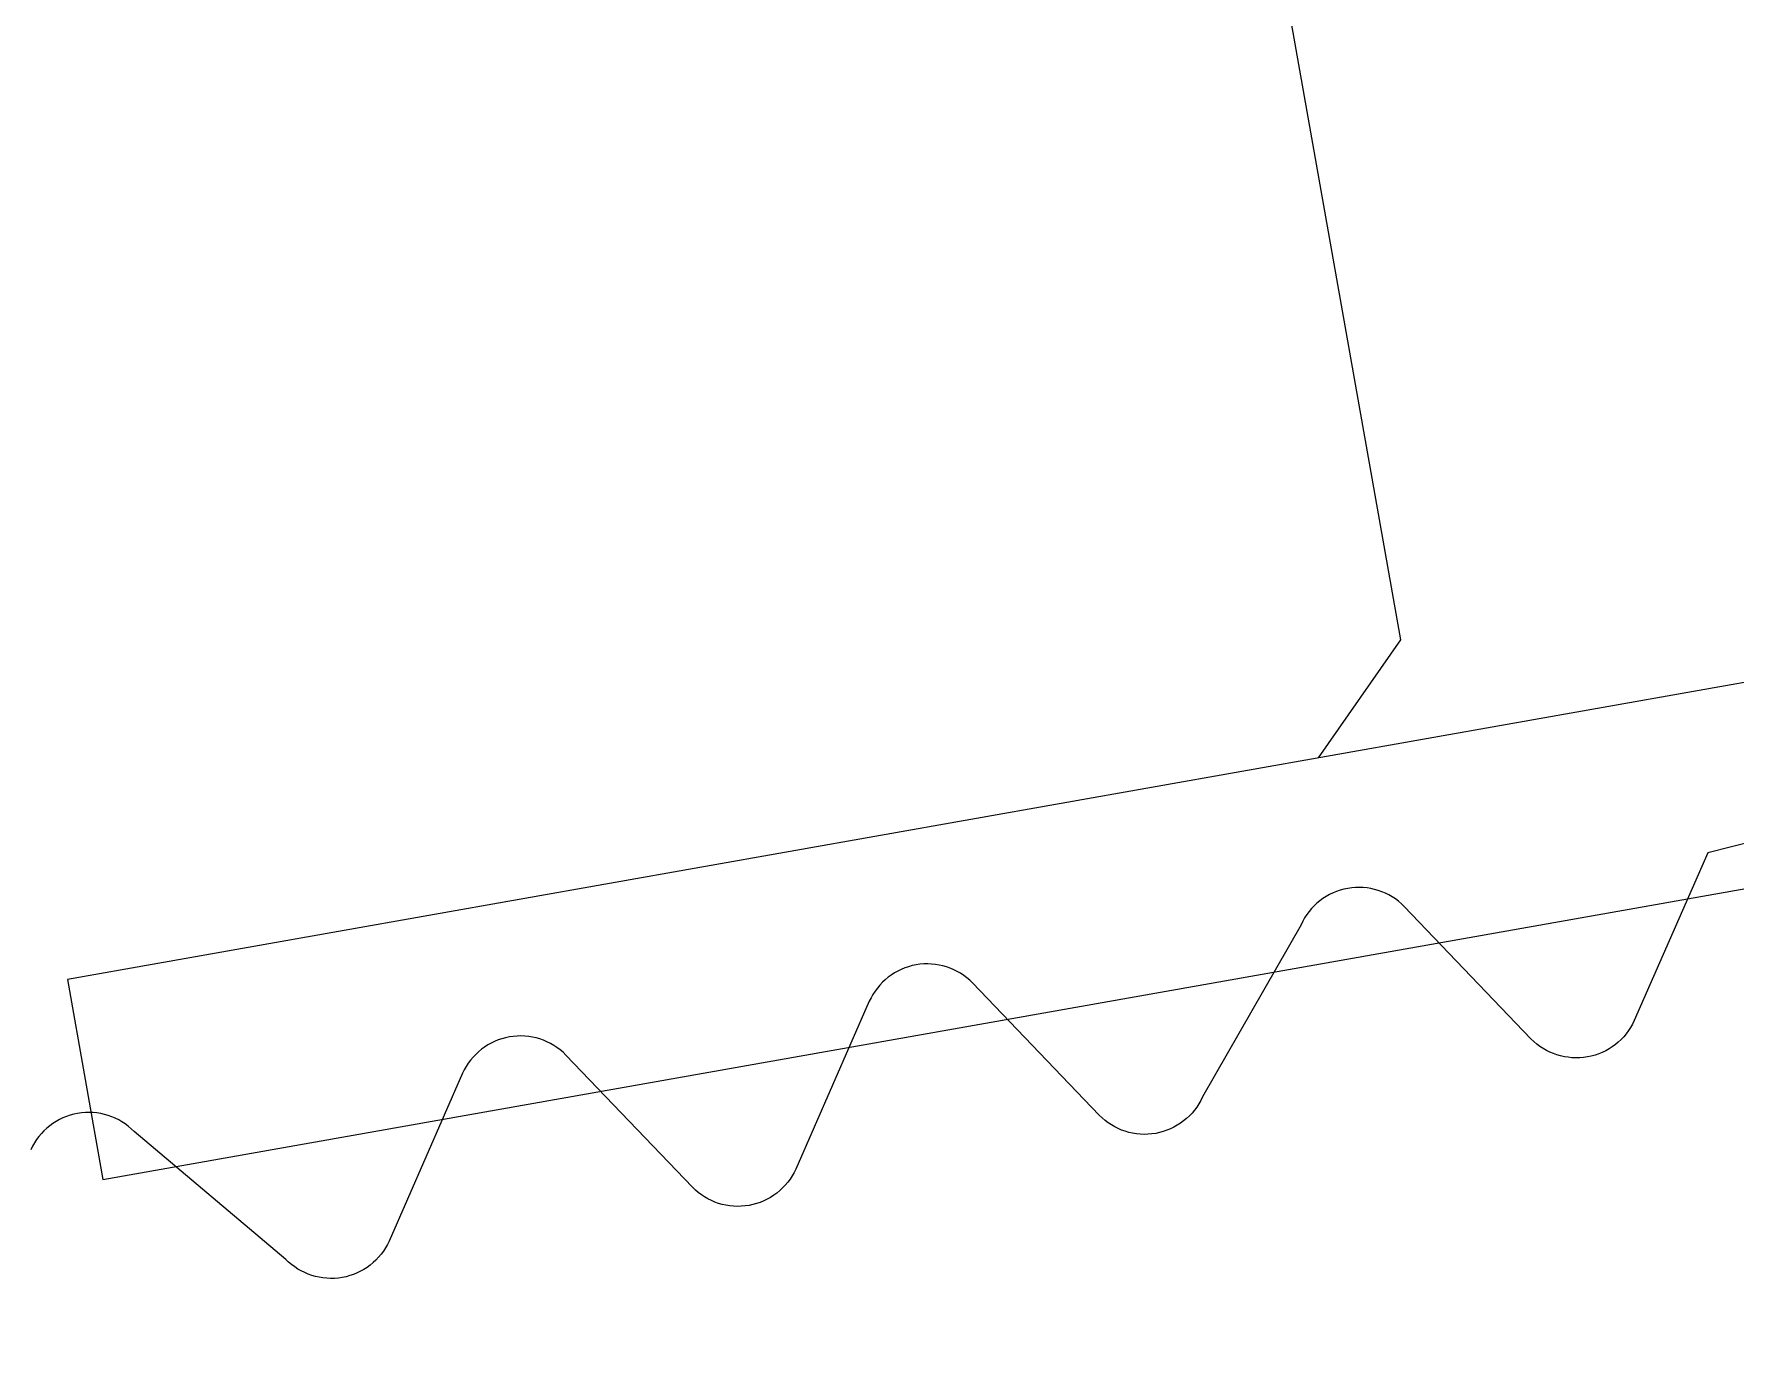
# Model space of a CAD drawing. Header units: millimetres. Extents: x -65527 to 8894748, y -37603 to 223697.
# Drawn here: x -29312.15 to -29303.98, y 101477.24 to 101483.54 of the extents above; entities that cross this region are included whole.
import ezdxf

# ---------------------------------------------------------------- set-up
doc = ezdxf.new("R2010")
doc.units = ezdxf.units.MM
doc.header["$LTSCALE"] = 10
doc.layers.add('Архитектура', color=251, linetype='Continuous')

msp = doc.modelspace()

# ---------------------------------------------------------------- linework, layer by layer
at = {"layer": 'Архитектура', "lineweight": 25, "transparency": 33554684}
for points in [[(-29305.986, 101480.07), (-29305.591, 101480.6353), (-29312.7406, 101520.9749), (-29313.3059, 101521.37), (-29314.8666, 101521.0934)], [(-29305.986, 101480.07), (-29305.591, 101480.6353), (-29312.7406, 101520.9749), (-29313.3059, 101521.37), (-29314.8666, 101521.0934)], [(-29305.986, 101480.07), (-29305.591, 101480.6353), (-29312.7406, 101520.9749), (-29313.3059, 101521.37), (-29314.8666, 101521.0934)], [(-29305.986, 101480.07), (-29305.591, 101480.6353), (-29312.7406, 101520.9749), (-29313.3059, 101521.37), (-29314.8666, 101521.0934)], [(-29305.986, 101480.07), (-29305.591, 101480.6353), (-29312.7406, 101520.9749), (-29313.3059, 101521.37), (-29314.8666, 101521.0934)], [(-29305.986, 101480.07), (-29305.591, 101480.6353), (-29312.7406, 101520.9749), (-29313.3059, 101521.37), (-29314.8666, 101521.0934)], [(-29305.986, 101480.07), (-29305.591, 101480.6353), (-29312.7406, 101520.9749), (-29313.3059, 101521.37), (-29314.8666, 101521.0934)], [(-29305.986, 101480.07), (-29305.591, 101480.6353), (-29312.7406, 101520.9749), (-29313.3059, 101521.37), (-29314.8666, 101521.0934)], [(-29305.986, 101480.07), (-29305.591, 101480.6353), (-29312.7406, 101520.9749), (-29313.3059, 101521.37), (-29314.8666, 101521.0934)], [(-29305.986, 101480.07), (-29305.591, 101480.6353), (-29312.7406, 101520.9749), (-29313.3059, 101521.37), (-29314.8666, 101521.0934)], [(-29305.986, 101480.07), (-29305.591, 101480.6353), (-29312.7406, 101520.9749), (-29313.3059, 101521.37), (-29314.8666, 101521.0934)], [(-29305.986, 101480.07), (-29305.591, 101480.6353), (-29312.7406, 101520.9749), (-29313.3059, 101521.37), (-29314.8666, 101521.0934)], [(-29305.986, 101480.07), (-29305.591, 101480.6353), (-29312.7406, 101520.9749), (-29313.3059, 101521.37), (-29314.8666, 101521.0934)], [(-29305.986, 101480.07), (-29305.591, 101480.6353), (-29312.7406, 101520.9749), (-29313.3059, 101521.37), (-29314.8666, 101521.0934)], [(-29305.986, 101480.07), (-29305.591, 101480.6353), (-29312.7406, 101520.9749), (-29313.3059, 101521.37), (-29314.8666, 101521.0934)], [(-29305.986, 101480.07), (-29305.591, 101480.6353), (-29312.7406, 101520.9749), (-29313.3059, 101521.37), (-29314.8666, 101521.0934)], [(-29305.986, 101480.07), (-29305.591, 101480.6353), (-29312.7406, 101520.9749), (-29313.3059, 101521.37), (-29314.8666, 101521.0934)], [(-29305.986, 101480.07), (-29305.591, 101480.6353), (-29312.7406, 101520.9749), (-29313.3059, 101521.37), (-29314.8666, 101521.0934)], [(-29305.986, 101480.07), (-29305.591, 101480.6353), (-29312.7406, 101520.9749), (-29313.3059, 101521.37), (-29314.8666, 101521.0934)], [(-29305.986, 101480.07), (-29305.591, 101480.6353), (-29312.7406, 101520.9749), (-29313.3059, 101521.37), (-29314.8666, 101521.0934)], [(-29305.986, 101480.07), (-29305.591, 101480.6353), (-29312.7406, 101520.9749), (-29313.3059, 101521.37), (-29314.8666, 101521.0934)], [(-29305.986, 101480.07), (-29305.591, 101480.6353), (-29312.7406, 101520.9749), (-29313.3059, 101521.37), (-29314.8666, 101521.0934)], [(-29305.986, 101480.07), (-29305.591, 101480.6353), (-29312.7406, 101520.9749), (-29313.3059, 101521.37), (-29314.8666, 101521.0934)], [(-29305.986, 101480.07), (-29305.591, 101480.6353), (-29312.7406, 101520.9749), (-29313.3059, 101521.37), (-29314.8666, 101521.0934)], [(-29305.986, 101480.07), (-29305.591, 101480.6353), (-29312.7406, 101520.9749), (-29313.3059, 101521.37), (-29314.8666, 101521.0934)], [(-29305.986, 101480.07), (-29305.591, 101480.6353), (-29312.7406, 101520.9749), (-29313.3059, 101521.37), (-29314.8666, 101521.0934)], [(-29305.986, 101480.07), (-29305.591, 101480.6353), (-29312.7406, 101520.9749), (-29313.3059, 101521.37), (-29314.8666, 101521.0934)], [(-29305.986, 101480.07), (-29305.591, 101480.6353), (-29312.7406, 101520.9749), (-29313.3059, 101521.37), (-29314.8666, 101521.0934)], [(-29305.986, 101480.07), (-29305.591, 101480.6353), (-29312.7406, 101520.9749), (-29313.3059, 101521.37), (-29314.8666, 101521.0934)], [(-29305.986, 101480.07), (-29305.591, 101480.6353), (-29312.7406, 101520.9749), (-29313.3059, 101521.37), (-29314.8666, 101521.0934)], [(-29305.986, 101480.07), (-29305.591, 101480.6353), (-29312.7406, 101520.9749), (-29313.3059, 101521.37), (-29314.8666, 101521.0934)], [(-29305.986, 101480.07), (-29305.591, 101480.6353), (-29312.7406, 101520.9749), (-29313.3059, 101521.37), (-29314.8666, 101521.0934)], [(-29305.986, 101480.07), (-29305.591, 101480.6353), (-29312.7406, 101520.9749), (-29313.3059, 101521.37), (-29314.8666, 101521.0934)], [(-29305.986, 101480.07), (-29305.591, 101480.6353), (-29312.7406, 101520.9749), (-29313.3059, 101521.37), (-29314.8666, 101521.0934)], [(-29305.986, 101480.07), (-29305.591, 101480.6353), (-29312.7406, 101520.9749), (-29313.3059, 101521.37), (-29314.8666, 101521.0934)], [(-29305.986, 101480.07), (-29305.591, 101480.6353), (-29312.7406, 101520.9749), (-29313.3059, 101521.37), (-29314.8666, 101521.0934)], [(-29305.986, 101480.07), (-29305.591, 101480.6353), (-29312.7406, 101520.9749), (-29313.3059, 101521.37), (-29314.8666, 101521.0934)], [(-29305.986, 101480.07), (-29305.591, 101480.6353), (-29312.7406, 101520.9749), (-29313.3059, 101521.37), (-29314.8666, 101521.0934)], [(-29305.986, 101480.07), (-29305.591, 101480.6353), (-29312.7406, 101520.9749), (-29313.3059, 101521.37), (-29314.8666, 101521.0934)], [(-29305.986, 101480.07), (-29305.591, 101480.6353), (-29312.7406, 101520.9749), (-29313.3059, 101521.37), (-29314.8666, 101521.0934)], [(-29305.986, 101480.07), (-29305.591, 101480.6353), (-29312.7406, 101520.9749), (-29313.3059, 101521.37), (-29314.8666, 101521.0934)], [(-29305.986, 101480.07), (-29305.591, 101480.6353), (-29312.7406, 101520.9749), (-29313.3059, 101521.37), (-29314.8666, 101521.0934)], [(-29305.986, 101480.07), (-29305.591, 101480.6353), (-29312.7406, 101520.9749), (-29313.3059, 101521.37), (-29314.8666, 101521.0934)], [(-29305.986, 101480.07), (-29305.591, 101480.6353), (-29312.7406, 101520.9749), (-29313.3059, 101521.37), (-29314.8666, 101521.0934)], [(-29305.986, 101480.07), (-29305.591, 101480.6353), (-29312.7406, 101520.9749), (-29313.3059, 101521.37), (-29314.8666, 101521.0934)], [(-29305.986, 101480.07), (-29305.591, 101480.6353), (-29312.7406, 101520.9749), (-29313.3059, 101521.37), (-29314.8666, 101521.0934)], [(-29305.986, 101480.07), (-29305.591, 101480.6353), (-29312.7406, 101520.9749), (-29313.3059, 101521.37), (-29314.8666, 101521.0934)], [(-29305.986, 101480.07), (-29305.591, 101480.6353), (-29312.7406, 101520.9749), (-29313.3059, 101521.37), (-29314.8666, 101521.0934)], [(-29305.986, 101480.07), (-29305.591, 101480.6353), (-29312.7406, 101520.9749), (-29313.3059, 101521.37), (-29314.8666, 101521.0934)], [(-29305.986, 101480.07), (-29305.591, 101480.6353), (-29312.7406, 101520.9749), (-29313.3059, 101521.37), (-29314.8666, 101521.0934)], [(-29305.986, 101480.07), (-29305.591, 101480.6353), (-29312.7406, 101520.9749), (-29313.3059, 101521.37), (-29314.8666, 101521.0934)], [(-29305.986, 101480.07), (-29305.591, 101480.6353), (-29312.7406, 101520.9749), (-29313.3059, 101521.37), (-29314.8666, 101521.0934)], [(-29311.9886, 101479.0061), (-29311.8184, 101478.0457)], [(-29311.9886, 101479.0061), (-29311.8184, 101478.0457)], [(-29311.9886, 101479.0061), (-29311.8184, 101478.0457)], [(-29311.9886, 101479.0061), (-29311.8184, 101478.0457)], [(-29311.9886, 101479.0061), (-29311.8184, 101478.0457)], [(-29311.9886, 101479.0061), (-29311.8184, 101478.0457)], [(-29311.9886, 101479.0061), (-29311.8184, 101478.0457)], [(-29311.9886, 101479.0061), (-29311.8184, 101478.0457)], [(-29311.9886, 101479.0061), (-29311.8184, 101478.0457)], [(-29311.9886, 101479.0061), (-29311.8184, 101478.0457)], [(-29311.9886, 101479.0061), (-29311.8184, 101478.0457)], [(-29311.9886, 101479.0061), (-29311.8184, 101478.0457)], [(-29311.9886, 101479.0061), (-29311.8184, 101478.0457)], [(-29311.9886, 101479.0061), (-29311.8184, 101478.0457)], [(-29311.9886, 101479.0061), (-29311.8184, 101478.0457)], [(-29311.9886, 101479.0061), (-29311.8184, 101478.0457)], [(-29311.9886, 101479.0061), (-29311.8184, 101478.0457)], [(-29311.9886, 101479.0061), (-29311.8184, 101478.0457)], [(-29311.9886, 101479.0061), (-29311.8184, 101478.0457)], [(-29311.9886, 101479.0061), (-29311.8184, 101478.0457)], [(-29311.9886, 101479.0061), (-29311.8184, 101478.0457)], [(-29311.9886, 101479.0061), (-29311.8184, 101478.0457)], [(-29311.9886, 101479.0061), (-29311.8184, 101478.0457)], [(-29311.9886, 101479.0061), (-29311.8184, 101478.0457)], [(-29311.9886, 101479.0061), (-29311.8184, 101478.0457)], [(-29311.9886, 101479.0061), (-29311.8184, 101478.0457)], [(-29311.9886, 101479.0061), (-29311.8184, 101478.0457)], [(-29311.9886, 101479.0061), (-29311.8184, 101478.0457)], [(-29311.9886, 101479.0061), (-29311.8184, 101478.0457)], [(-29311.9886, 101479.0061), (-29311.8184, 101478.0457)], [(-29311.9886, 101479.0061), (-29311.8184, 101478.0457)], [(-29311.9886, 101479.0061), (-29311.8184, 101478.0457)], [(-29311.9886, 101479.0061), (-29311.8184, 101478.0457)], [(-29311.9886, 101479.0061), (-29311.8184, 101478.0457)], [(-29311.9886, 101479.0061), (-29311.8184, 101478.0457)], [(-29311.9886, 101479.0061), (-29311.8184, 101478.0457)], [(-29311.9886, 101479.0061), (-29311.8184, 101478.0457)], [(-29311.9886, 101479.0061), (-29311.8184, 101478.0457)], [(-29311.9886, 101479.0061), (-29311.8184, 101478.0457)], [(-29311.9886, 101479.0061), (-29311.8184, 101478.0457)], [(-29311.9886, 101479.0061), (-29311.8184, 101478.0457)], [(-29311.9886, 101479.0061), (-29311.8184, 101478.0457)], [(-29311.9886, 101479.0061), (-29311.8184, 101478.0457)], [(-29311.9886, 101479.0061), (-29311.8184, 101478.0457)], [(-29311.9886, 101479.0061), (-29311.8184, 101478.0457)], [(-29311.9886, 101479.0061), (-29311.8184, 101478.0457)], [(-29311.9886, 101479.0061), (-29311.8184, 101478.0457)], [(-29311.9886, 101479.0061), (-29311.8184, 101478.0457)], [(-29311.9886, 101479.0061), (-29311.8184, 101478.0457)], [(-29311.9886, 101479.0061), (-29311.8184, 101478.0457)], [(-29311.9886, 101479.0061), (-29311.8184, 101478.0457)], [(-29311.9886, 101479.0061), (-29311.8184, 101478.0457)], [(-29311.9886, 101479.0061), (-29311.8184, 101478.0457)]]:
    msp.add_lwpolyline(points, dxfattribs=at)
msp.add_lwpolyline([(-29311.8184, 101478.0457), (-29261.5376, 101486.9573), (-29261.7079, 101487.9177), (-29311.9886, 101479.0061)], close=True, dxfattribs=at)
msp.add_lwpolyline([(-29311.8184, 101478.0457), (-29261.5376, 101486.9573), (-29261.7079, 101487.9177), (-29311.9886, 101479.0061)], close=True, dxfattribs=at)
msp.add_lwpolyline([(-29311.8184, 101478.0457), (-29261.5376, 101486.9573), (-29261.7079, 101487.9177), (-29311.9886, 101479.0061)], close=True, dxfattribs=at)
msp.add_lwpolyline([(-29311.8184, 101478.0457), (-29261.5376, 101486.9573), (-29261.7079, 101487.9177), (-29311.9886, 101479.0061)], close=True, dxfattribs=at)
msp.add_lwpolyline([(-29311.8184, 101478.0457), (-29261.5376, 101486.9573), (-29261.7079, 101487.9177), (-29311.9886, 101479.0061)], close=True, dxfattribs=at)
msp.add_lwpolyline([(-29311.8184, 101478.0457), (-29261.5376, 101486.9573), (-29261.7079, 101487.9177), (-29311.9886, 101479.0061)], close=True, dxfattribs=at)
msp.add_lwpolyline([(-29311.8184, 101478.0457), (-29261.5376, 101486.9573), (-29261.7079, 101487.9177), (-29311.9886, 101479.0061)], close=True, dxfattribs=at)
msp.add_lwpolyline([(-29311.8184, 101478.0457), (-29261.5376, 101486.9573), (-29261.7079, 101487.9177), (-29311.9886, 101479.0061)], close=True, dxfattribs=at)
msp.add_lwpolyline([(-29311.8184, 101478.0457), (-29261.5376, 101486.9573), (-29261.7079, 101487.9177), (-29311.9886, 101479.0061)], close=True, dxfattribs=at)
msp.add_lwpolyline([(-29311.8184, 101478.0457), (-29261.5376, 101486.9573), (-29261.7079, 101487.9177), (-29311.9886, 101479.0061)], close=True, dxfattribs=at)
msp.add_lwpolyline([(-29311.8184, 101478.0457), (-29261.5376, 101486.9573), (-29261.7079, 101487.9177), (-29311.9886, 101479.0061)], close=True, dxfattribs=at)
msp.add_lwpolyline([(-29311.8184, 101478.0457), (-29261.5376, 101486.9573), (-29261.7079, 101487.9177), (-29311.9886, 101479.0061)], close=True, dxfattribs=at)
msp.add_lwpolyline([(-29311.8184, 101478.0457), (-29261.5376, 101486.9573), (-29261.7079, 101487.9177), (-29311.9886, 101479.0061)], close=True, dxfattribs=at)
msp.add_lwpolyline([(-29311.8184, 101478.0457), (-29261.5376, 101486.9573), (-29261.7079, 101487.9177), (-29311.9886, 101479.0061)], close=True, dxfattribs=at)
msp.add_lwpolyline([(-29311.8184, 101478.0457), (-29261.5376, 101486.9573), (-29261.7079, 101487.9177), (-29311.9886, 101479.0061)], close=True, dxfattribs=at)
msp.add_lwpolyline([(-29311.8184, 101478.0457), (-29261.5376, 101486.9573), (-29261.7079, 101487.9177), (-29311.9886, 101479.0061)], close=True, dxfattribs=at)
msp.add_lwpolyline([(-29311.8184, 101478.0457), (-29261.5376, 101486.9573), (-29261.7079, 101487.9177), (-29311.9886, 101479.0061)], close=True, dxfattribs=at)
msp.add_lwpolyline([(-29311.8184, 101478.0457), (-29261.5376, 101486.9573), (-29261.7079, 101487.9177), (-29311.9886, 101479.0061)], close=True, dxfattribs=at)
msp.add_lwpolyline([(-29311.8184, 101478.0457), (-29261.5376, 101486.9573), (-29261.7079, 101487.9177), (-29311.9886, 101479.0061)], close=True, dxfattribs=at)
msp.add_lwpolyline([(-29311.8184, 101478.0457), (-29261.5376, 101486.9573), (-29261.7079, 101487.9177), (-29311.9886, 101479.0061)], close=True, dxfattribs=at)
msp.add_lwpolyline([(-29311.8184, 101478.0457), (-29261.5376, 101486.9573), (-29261.7079, 101487.9177), (-29311.9886, 101479.0061)], close=True, dxfattribs=at)
msp.add_lwpolyline([(-29311.8184, 101478.0457), (-29261.5376, 101486.9573), (-29261.7079, 101487.9177), (-29311.9886, 101479.0061)], close=True, dxfattribs=at)
msp.add_lwpolyline([(-29311.8184, 101478.0457), (-29261.5376, 101486.9573), (-29261.7079, 101487.9177), (-29311.9886, 101479.0061)], close=True, dxfattribs=at)
msp.add_lwpolyline([(-29311.8184, 101478.0457), (-29261.5376, 101486.9573), (-29261.7079, 101487.9177), (-29311.9886, 101479.0061)], close=True, dxfattribs=at)
msp.add_lwpolyline([(-29311.8184, 101478.0457), (-29261.5376, 101486.9573), (-29261.7079, 101487.9177), (-29311.9886, 101479.0061)], close=True, dxfattribs=at)
msp.add_lwpolyline([(-29311.8184, 101478.0457), (-29261.5376, 101486.9573), (-29261.7079, 101487.9177), (-29311.9886, 101479.0061)], close=True, dxfattribs=at)
msp.add_lwpolyline([(-29311.8184, 101478.0457), (-29261.5376, 101486.9573), (-29261.7079, 101487.9177), (-29311.9886, 101479.0061)], close=True, dxfattribs=at)
msp.add_lwpolyline([(-29311.8184, 101478.0457), (-29261.5376, 101486.9573), (-29261.7079, 101487.9177), (-29311.9886, 101479.0061)], close=True, dxfattribs=at)
msp.add_lwpolyline([(-29311.8184, 101478.0457), (-29261.5376, 101486.9573), (-29261.7079, 101487.9177), (-29311.9886, 101479.0061)], close=True, dxfattribs=at)
msp.add_lwpolyline([(-29311.8184, 101478.0457), (-29261.5376, 101486.9573), (-29261.7079, 101487.9177), (-29311.9886, 101479.0061)], close=True, dxfattribs=at)
msp.add_lwpolyline([(-29311.8184, 101478.0457), (-29261.5376, 101486.9573), (-29261.7079, 101487.9177), (-29311.9886, 101479.0061)], close=True, dxfattribs=at)
msp.add_lwpolyline([(-29311.8184, 101478.0457), (-29261.5376, 101486.9573), (-29261.7079, 101487.9177), (-29311.9886, 101479.0061)], close=True, dxfattribs=at)
msp.add_lwpolyline([(-29311.8184, 101478.0457), (-29261.5376, 101486.9573), (-29261.7079, 101487.9177), (-29311.9886, 101479.0061)], close=True, dxfattribs=at)
msp.add_lwpolyline([(-29311.8184, 101478.0457), (-29261.5376, 101486.9573), (-29261.7079, 101487.9177), (-29311.9886, 101479.0061)], close=True, dxfattribs=at)
msp.add_lwpolyline([(-29311.8184, 101478.0457), (-29261.5376, 101486.9573), (-29261.7079, 101487.9177), (-29311.9886, 101479.0061)], close=True, dxfattribs=at)
msp.add_lwpolyline([(-29311.8184, 101478.0457), (-29261.5376, 101486.9573), (-29261.7079, 101487.9177), (-29311.9886, 101479.0061)], close=True, dxfattribs=at)
msp.add_lwpolyline([(-29311.8184, 101478.0457), (-29261.5376, 101486.9573), (-29261.7079, 101487.9177), (-29311.9886, 101479.0061)], close=True, dxfattribs=at)
msp.add_lwpolyline([(-29311.8184, 101478.0457), (-29261.5376, 101486.9573), (-29261.7079, 101487.9177), (-29311.9886, 101479.0061)], close=True, dxfattribs=at)
msp.add_lwpolyline([(-29311.8184, 101478.0457), (-29261.5376, 101486.9573), (-29261.7079, 101487.9177), (-29311.9886, 101479.0061)], close=True, dxfattribs=at)
msp.add_lwpolyline([(-29311.8184, 101478.0457), (-29261.5376, 101486.9573), (-29261.7079, 101487.9177), (-29311.9886, 101479.0061)], close=True, dxfattribs=at)
msp.add_lwpolyline([(-29311.8184, 101478.0457), (-29261.5376, 101486.9573), (-29261.7079, 101487.9177), (-29311.9886, 101479.0061)], close=True, dxfattribs=at)
msp.add_lwpolyline([(-29311.8184, 101478.0457), (-29261.5376, 101486.9573), (-29261.7079, 101487.9177), (-29311.9886, 101479.0061)], close=True, dxfattribs=at)
msp.add_lwpolyline([(-29311.8184, 101478.0457), (-29261.5376, 101486.9573), (-29261.7079, 101487.9177), (-29311.9886, 101479.0061)], close=True, dxfattribs=at)
msp.add_lwpolyline([(-29311.8184, 101478.0457), (-29261.5376, 101486.9573), (-29261.7079, 101487.9177), (-29311.9886, 101479.0061)], close=True, dxfattribs=at)
msp.add_lwpolyline([(-29311.8184, 101478.0457), (-29261.5376, 101486.9573), (-29261.7079, 101487.9177), (-29311.9886, 101479.0061)], close=True, dxfattribs=at)
msp.add_lwpolyline([(-29311.8184, 101478.0457), (-29261.5376, 101486.9573), (-29261.7079, 101487.9177), (-29311.9886, 101479.0061)], close=True, dxfattribs=at)
msp.add_lwpolyline([(-29311.8184, 101478.0457), (-29261.5376, 101486.9573), (-29261.7079, 101487.9177), (-29311.9886, 101479.0061)], close=True, dxfattribs=at)
msp.add_lwpolyline([(-29311.8184, 101478.0457), (-29261.5376, 101486.9573), (-29261.7079, 101487.9177), (-29311.9886, 101479.0061)], close=True, dxfattribs=at)
msp.add_lwpolyline([(-29311.8184, 101478.0457), (-29261.5376, 101486.9573), (-29261.7079, 101487.9177), (-29311.9886, 101479.0061)], close=True, dxfattribs=at)
msp.add_lwpolyline([(-29311.8184, 101478.0457), (-29261.5376, 101486.9573), (-29261.7079, 101487.9177), (-29311.9886, 101479.0061)], close=True, dxfattribs=at)
msp.add_lwpolyline([(-29311.8184, 101478.0457), (-29261.5376, 101486.9573), (-29261.7079, 101487.9177), (-29311.9886, 101479.0061)], close=True, dxfattribs=at)
msp.add_lwpolyline([(-29311.8184, 101478.0457), (-29261.5376, 101486.9573), (-29261.7079, 101487.9177), (-29311.9886, 101479.0061)], close=True, dxfattribs=at)
msp.add_lwpolyline([(-29296.7296, 101480.9234, 0.035408), (-29304.1177, 101479.6139), (-29304.4703, 101478.8085, -0.527868), (-29304.9658, 101478.7207), (-29305.5737, 101479.3559, 0.527868), (-29306.0693, 101479.268), (-29306.5419, 101478.4413, -0.527868), (-29307.0375, 101478.3535), (-29307.6453, 101478.9887, 0.527868), (-29308.1409, 101478.9009), (-29308.4934, 101478.0954, -0.527868), (-29308.989, 101478.0076), (-29309.5969, 101478.6428, 0.527868), (-29310.0925, 101478.555), (-29310.445, 101477.7495, -0.527868), (-29310.9406, 101477.6617), (-29311.6685, 101478.2756, 0.527868), (-29312.1641, 101478.1878)], format="xyb", dxfattribs=at)
msp.add_lwpolyline([(-29296.7296, 101480.9234, 0.035408), (-29304.1177, 101479.6139), (-29304.4703, 101478.8085, -0.527868), (-29304.9658, 101478.7207), (-29305.5737, 101479.3559, 0.527868), (-29306.0693, 101479.268), (-29306.5419, 101478.4413, -0.527868), (-29307.0375, 101478.3535), (-29307.6453, 101478.9887, 0.527868), (-29308.1409, 101478.9009), (-29308.4934, 101478.0954, -0.527868), (-29308.989, 101478.0076), (-29309.5969, 101478.6428, 0.527868), (-29310.0925, 101478.555), (-29310.445, 101477.7495, -0.527868), (-29310.9406, 101477.6617), (-29311.6685, 101478.2756, 0.527868), (-29312.1641, 101478.1878)], format="xyb", dxfattribs=at)
msp.add_lwpolyline([(-29296.7296, 101480.9234, 0.035408), (-29304.1177, 101479.6139), (-29304.4703, 101478.8085, -0.527868), (-29304.9658, 101478.7207), (-29305.5737, 101479.3559, 0.527868), (-29306.0693, 101479.268), (-29306.5419, 101478.4413, -0.527868), (-29307.0375, 101478.3535), (-29307.6453, 101478.9887, 0.527868), (-29308.1409, 101478.9009), (-29308.4934, 101478.0954, -0.527868), (-29308.989, 101478.0076), (-29309.5969, 101478.6428, 0.527868), (-29310.0925, 101478.555), (-29310.445, 101477.7495, -0.527868), (-29310.9406, 101477.6617), (-29311.6685, 101478.2756, 0.527868), (-29312.1641, 101478.1878)], format="xyb", dxfattribs=at)
msp.add_lwpolyline([(-29296.7296, 101480.9234, 0.035408), (-29304.1177, 101479.6139), (-29304.4703, 101478.8085, -0.527868), (-29304.9658, 101478.7207), (-29305.5737, 101479.3559, 0.527868), (-29306.0693, 101479.268), (-29306.5419, 101478.4413, -0.527868), (-29307.0375, 101478.3535), (-29307.6453, 101478.9887, 0.527868), (-29308.1409, 101478.9009), (-29308.4934, 101478.0954, -0.527868), (-29308.989, 101478.0076), (-29309.5969, 101478.6428, 0.527868), (-29310.0925, 101478.555), (-29310.445, 101477.7495, -0.527868), (-29310.9406, 101477.6617), (-29311.6685, 101478.2756, 0.527868), (-29312.1641, 101478.1878)], format="xyb", dxfattribs=at)
msp.add_lwpolyline([(-29296.7296, 101480.9234, 0.035408), (-29304.1177, 101479.6139), (-29304.4703, 101478.8085, -0.527868), (-29304.9658, 101478.7207), (-29305.5737, 101479.3559, 0.527868), (-29306.0693, 101479.268), (-29306.5419, 101478.4413, -0.527868), (-29307.0375, 101478.3535), (-29307.6453, 101478.9887, 0.527868), (-29308.1409, 101478.9009), (-29308.4934, 101478.0954, -0.527868), (-29308.989, 101478.0076), (-29309.5969, 101478.6428, 0.527868), (-29310.0925, 101478.555), (-29310.445, 101477.7495, -0.527868), (-29310.9406, 101477.6617), (-29311.6685, 101478.2756, 0.527868), (-29312.1641, 101478.1878)], format="xyb", dxfattribs=at)
msp.add_lwpolyline([(-29296.7296, 101480.9234, 0.035408), (-29304.1177, 101479.6139), (-29304.4703, 101478.8085, -0.527868), (-29304.9658, 101478.7207), (-29305.5737, 101479.3559, 0.527868), (-29306.0693, 101479.268), (-29306.5419, 101478.4413, -0.527868), (-29307.0375, 101478.3535), (-29307.6453, 101478.9887, 0.527868), (-29308.1409, 101478.9009), (-29308.4934, 101478.0954, -0.527868), (-29308.989, 101478.0076), (-29309.5969, 101478.6428, 0.527868), (-29310.0925, 101478.555), (-29310.445, 101477.7495, -0.527868), (-29310.9406, 101477.6617), (-29311.6685, 101478.2756, 0.527868), (-29312.1641, 101478.1878)], format="xyb", dxfattribs=at)
msp.add_lwpolyline([(-29296.7296, 101480.9234, 0.035408), (-29304.1177, 101479.6139), (-29304.4703, 101478.8085, -0.527868), (-29304.9658, 101478.7207), (-29305.5737, 101479.3559, 0.527868), (-29306.0693, 101479.268), (-29306.5419, 101478.4413, -0.527868), (-29307.0375, 101478.3535), (-29307.6453, 101478.9887, 0.527868), (-29308.1409, 101478.9009), (-29308.4934, 101478.0954, -0.527868), (-29308.989, 101478.0076), (-29309.5969, 101478.6428, 0.527868), (-29310.0925, 101478.555), (-29310.445, 101477.7495, -0.527868), (-29310.9406, 101477.6617), (-29311.6685, 101478.2756, 0.527868), (-29312.1641, 101478.1878)], format="xyb", dxfattribs=at)
msp.add_lwpolyline([(-29296.7296, 101480.9234, 0.035408), (-29304.1177, 101479.6139), (-29304.4703, 101478.8085, -0.527868), (-29304.9658, 101478.7207), (-29305.5737, 101479.3559, 0.527868), (-29306.0693, 101479.268), (-29306.5419, 101478.4413, -0.527868), (-29307.0375, 101478.3535), (-29307.6453, 101478.9887, 0.527868), (-29308.1409, 101478.9009), (-29308.4934, 101478.0954, -0.527868), (-29308.989, 101478.0076), (-29309.5969, 101478.6428, 0.527868), (-29310.0925, 101478.555), (-29310.445, 101477.7495, -0.527868), (-29310.9406, 101477.6617), (-29311.6685, 101478.2756, 0.527868), (-29312.1641, 101478.1878)], format="xyb", dxfattribs=at)
msp.add_lwpolyline([(-29296.7296, 101480.9234, 0.035408), (-29304.1177, 101479.6139), (-29304.4703, 101478.8085, -0.527868), (-29304.9658, 101478.7207), (-29305.5737, 101479.3559, 0.527868), (-29306.0693, 101479.268), (-29306.5419, 101478.4413, -0.527868), (-29307.0375, 101478.3535), (-29307.6453, 101478.9887, 0.527868), (-29308.1409, 101478.9009), (-29308.4934, 101478.0954, -0.527868), (-29308.989, 101478.0076), (-29309.5969, 101478.6428, 0.527868), (-29310.0925, 101478.555), (-29310.445, 101477.7495, -0.527868), (-29310.9406, 101477.6617), (-29311.6685, 101478.2756, 0.527868), (-29312.1641, 101478.1878)], format="xyb", dxfattribs=at)
msp.add_lwpolyline([(-29296.7296, 101480.9234, 0.035408), (-29304.1177, 101479.6139), (-29304.4703, 101478.8085, -0.527868), (-29304.9658, 101478.7207), (-29305.5737, 101479.3559, 0.527868), (-29306.0693, 101479.268), (-29306.5419, 101478.4413, -0.527868), (-29307.0375, 101478.3535), (-29307.6453, 101478.9887, 0.527868), (-29308.1409, 101478.9009), (-29308.4934, 101478.0954, -0.527868), (-29308.989, 101478.0076), (-29309.5969, 101478.6428, 0.527868), (-29310.0925, 101478.555), (-29310.445, 101477.7495, -0.527868), (-29310.9406, 101477.6617), (-29311.6685, 101478.2756, 0.527868), (-29312.1641, 101478.1878)], format="xyb", dxfattribs=at)
msp.add_lwpolyline([(-29296.7296, 101480.9234, 0.035408), (-29304.1177, 101479.6139), (-29304.4703, 101478.8085, -0.527868), (-29304.9658, 101478.7207), (-29305.5737, 101479.3559, 0.527868), (-29306.0693, 101479.268), (-29306.5419, 101478.4413, -0.527868), (-29307.0375, 101478.3535), (-29307.6453, 101478.9887, 0.527868), (-29308.1409, 101478.9009), (-29308.4934, 101478.0954, -0.527868), (-29308.989, 101478.0076), (-29309.5969, 101478.6428, 0.527868), (-29310.0925, 101478.555), (-29310.445, 101477.7495, -0.527868), (-29310.9406, 101477.6617), (-29311.6685, 101478.2756, 0.527868), (-29312.1641, 101478.1878)], format="xyb", dxfattribs=at)
msp.add_lwpolyline([(-29296.7296, 101480.9234, 0.035408), (-29304.1177, 101479.6139), (-29304.4703, 101478.8085, -0.527868), (-29304.9658, 101478.7207), (-29305.5737, 101479.3559, 0.527868), (-29306.0693, 101479.268), (-29306.5419, 101478.4413, -0.527868), (-29307.0375, 101478.3535), (-29307.6453, 101478.9887, 0.527868), (-29308.1409, 101478.9009), (-29308.4934, 101478.0954, -0.527868), (-29308.989, 101478.0076), (-29309.5969, 101478.6428, 0.527868), (-29310.0925, 101478.555), (-29310.445, 101477.7495, -0.527868), (-29310.9406, 101477.6617), (-29311.6685, 101478.2756, 0.527868), (-29312.1641, 101478.1878)], format="xyb", dxfattribs=at)
msp.add_lwpolyline([(-29296.7296, 101480.9234, 0.035408), (-29304.1177, 101479.6139), (-29304.4703, 101478.8085, -0.527868), (-29304.9658, 101478.7207), (-29305.5737, 101479.3559, 0.527868), (-29306.0693, 101479.268), (-29306.5419, 101478.4413, -0.527868), (-29307.0375, 101478.3535), (-29307.6453, 101478.9887, 0.527868), (-29308.1409, 101478.9009), (-29308.4934, 101478.0954, -0.527868), (-29308.989, 101478.0076), (-29309.5969, 101478.6428, 0.527868), (-29310.0925, 101478.555), (-29310.445, 101477.7495, -0.527868), (-29310.9406, 101477.6617), (-29311.6685, 101478.2756, 0.527868), (-29312.1641, 101478.1878)], format="xyb", dxfattribs=at)
msp.add_lwpolyline([(-29296.7296, 101480.9234, 0.035408), (-29304.1177, 101479.6139), (-29304.4703, 101478.8085, -0.527868), (-29304.9658, 101478.7207), (-29305.5737, 101479.3559, 0.527868), (-29306.0693, 101479.268), (-29306.5419, 101478.4413, -0.527868), (-29307.0375, 101478.3535), (-29307.6453, 101478.9887, 0.527868), (-29308.1409, 101478.9009), (-29308.4934, 101478.0954, -0.527868), (-29308.989, 101478.0076), (-29309.5969, 101478.6428, 0.527868), (-29310.0925, 101478.555), (-29310.445, 101477.7495, -0.527868), (-29310.9406, 101477.6617), (-29311.6685, 101478.2756, 0.527868), (-29312.1641, 101478.1878)], format="xyb", dxfattribs=at)
msp.add_lwpolyline([(-29296.7296, 101480.9234, 0.035408), (-29304.1177, 101479.6139), (-29304.4703, 101478.8085, -0.527868), (-29304.9658, 101478.7207), (-29305.5737, 101479.3559, 0.527868), (-29306.0693, 101479.268), (-29306.5419, 101478.4413, -0.527868), (-29307.0375, 101478.3535), (-29307.6453, 101478.9887, 0.527868), (-29308.1409, 101478.9009), (-29308.4934, 101478.0954, -0.527868), (-29308.989, 101478.0076), (-29309.5969, 101478.6428, 0.527868), (-29310.0925, 101478.555), (-29310.445, 101477.7495, -0.527868), (-29310.9406, 101477.6617), (-29311.6685, 101478.2756, 0.527868), (-29312.1641, 101478.1878)], format="xyb", dxfattribs=at)
msp.add_lwpolyline([(-29296.7296, 101480.9234, 0.035408), (-29304.1177, 101479.6139), (-29304.4703, 101478.8085, -0.527868), (-29304.9658, 101478.7207), (-29305.5737, 101479.3559, 0.527868), (-29306.0693, 101479.268), (-29306.5419, 101478.4413, -0.527868), (-29307.0375, 101478.3535), (-29307.6453, 101478.9887, 0.527868), (-29308.1409, 101478.9009), (-29308.4934, 101478.0954, -0.527868), (-29308.989, 101478.0076), (-29309.5969, 101478.6428, 0.527868), (-29310.0925, 101478.555), (-29310.445, 101477.7495, -0.527868), (-29310.9406, 101477.6617), (-29311.6685, 101478.2756, 0.527868), (-29312.1641, 101478.1878)], format="xyb", dxfattribs=at)
msp.add_lwpolyline([(-29296.7296, 101480.9234, 0.035408), (-29304.1177, 101479.6139), (-29304.4703, 101478.8085, -0.527868), (-29304.9658, 101478.7207), (-29305.5737, 101479.3559, 0.527868), (-29306.0693, 101479.268), (-29306.5419, 101478.4413, -0.527868), (-29307.0375, 101478.3535), (-29307.6453, 101478.9887, 0.527868), (-29308.1409, 101478.9009), (-29308.4934, 101478.0954, -0.527868), (-29308.989, 101478.0076), (-29309.5969, 101478.6428, 0.527868), (-29310.0925, 101478.555), (-29310.445, 101477.7495, -0.527868), (-29310.9406, 101477.6617), (-29311.6685, 101478.2756, 0.527868), (-29312.1641, 101478.1878)], format="xyb", dxfattribs=at)
msp.add_lwpolyline([(-29296.7296, 101480.9234, 0.035408), (-29304.1177, 101479.6139), (-29304.4703, 101478.8085, -0.527868), (-29304.9658, 101478.7207), (-29305.5737, 101479.3559, 0.527868), (-29306.0693, 101479.268), (-29306.5419, 101478.4413, -0.527868), (-29307.0375, 101478.3535), (-29307.6453, 101478.9887, 0.527868), (-29308.1409, 101478.9009), (-29308.4934, 101478.0954, -0.527868), (-29308.989, 101478.0076), (-29309.5969, 101478.6428, 0.527868), (-29310.0925, 101478.555), (-29310.445, 101477.7495, -0.527868), (-29310.9406, 101477.6617), (-29311.6685, 101478.2756, 0.527868), (-29312.1641, 101478.1878)], format="xyb", dxfattribs=at)
msp.add_lwpolyline([(-29296.7296, 101480.9234, 0.035408), (-29304.1177, 101479.6139), (-29304.4703, 101478.8085, -0.527868), (-29304.9658, 101478.7207), (-29305.5737, 101479.3559, 0.527868), (-29306.0693, 101479.268), (-29306.5419, 101478.4413, -0.527868), (-29307.0375, 101478.3535), (-29307.6453, 101478.9887, 0.527868), (-29308.1409, 101478.9009), (-29308.4934, 101478.0954, -0.527868), (-29308.989, 101478.0076), (-29309.5969, 101478.6428, 0.527868), (-29310.0925, 101478.555), (-29310.445, 101477.7495, -0.527868), (-29310.9406, 101477.6617), (-29311.6685, 101478.2756, 0.527868), (-29312.1641, 101478.1878)], format="xyb", dxfattribs=at)
msp.add_lwpolyline([(-29296.7296, 101480.9234, 0.035408), (-29304.1177, 101479.6139), (-29304.4703, 101478.8085, -0.527868), (-29304.9658, 101478.7207), (-29305.5737, 101479.3559, 0.527868), (-29306.0693, 101479.268), (-29306.5419, 101478.4413, -0.527868), (-29307.0375, 101478.3535), (-29307.6453, 101478.9887, 0.527868), (-29308.1409, 101478.9009), (-29308.4934, 101478.0954, -0.527868), (-29308.989, 101478.0076), (-29309.5969, 101478.6428, 0.527868), (-29310.0925, 101478.555), (-29310.445, 101477.7495, -0.527868), (-29310.9406, 101477.6617), (-29311.6685, 101478.2756, 0.527868), (-29312.1641, 101478.1878)], format="xyb", dxfattribs=at)
msp.add_lwpolyline([(-29296.7296, 101480.9234, 0.035408), (-29304.1177, 101479.6139), (-29304.4703, 101478.8085, -0.527868), (-29304.9658, 101478.7207), (-29305.5737, 101479.3559, 0.527868), (-29306.0693, 101479.268), (-29306.5419, 101478.4413, -0.527868), (-29307.0375, 101478.3535), (-29307.6453, 101478.9887, 0.527868), (-29308.1409, 101478.9009), (-29308.4934, 101478.0954, -0.527868), (-29308.989, 101478.0076), (-29309.5969, 101478.6428, 0.527868), (-29310.0925, 101478.555), (-29310.445, 101477.7495, -0.527868), (-29310.9406, 101477.6617), (-29311.6685, 101478.2756, 0.527868), (-29312.1641, 101478.1878)], format="xyb", dxfattribs=at)
msp.add_lwpolyline([(-29296.7296, 101480.9234, 0.035408), (-29304.1177, 101479.6139), (-29304.4703, 101478.8085, -0.527868), (-29304.9658, 101478.7207), (-29305.5737, 101479.3559, 0.527868), (-29306.0693, 101479.268), (-29306.5419, 101478.4413, -0.527868), (-29307.0375, 101478.3535), (-29307.6453, 101478.9887, 0.527868), (-29308.1409, 101478.9009), (-29308.4934, 101478.0954, -0.527868), (-29308.989, 101478.0076), (-29309.5969, 101478.6428, 0.527868), (-29310.0925, 101478.555), (-29310.445, 101477.7495, -0.527868), (-29310.9406, 101477.6617), (-29311.6685, 101478.2756, 0.527868), (-29312.1641, 101478.1878)], format="xyb", dxfattribs=at)
msp.add_lwpolyline([(-29296.7296, 101480.9234, 0.035408), (-29304.1177, 101479.6139), (-29304.4703, 101478.8085, -0.527868), (-29304.9658, 101478.7207), (-29305.5737, 101479.3559, 0.527868), (-29306.0693, 101479.268), (-29306.5419, 101478.4413, -0.527868), (-29307.0375, 101478.3535), (-29307.6453, 101478.9887, 0.527868), (-29308.1409, 101478.9009), (-29308.4934, 101478.0954, -0.527868), (-29308.989, 101478.0076), (-29309.5969, 101478.6428, 0.527868), (-29310.0925, 101478.555), (-29310.445, 101477.7495, -0.527868), (-29310.9406, 101477.6617), (-29311.6685, 101478.2756, 0.527868), (-29312.1641, 101478.1878)], format="xyb", dxfattribs=at)
msp.add_lwpolyline([(-29296.7296, 101480.9234, 0.035408), (-29304.1177, 101479.6139), (-29304.4703, 101478.8085, -0.527868), (-29304.9658, 101478.7207), (-29305.5737, 101479.3559, 0.527868), (-29306.0693, 101479.268), (-29306.5419, 101478.4413, -0.527868), (-29307.0375, 101478.3535), (-29307.6453, 101478.9887, 0.527868), (-29308.1409, 101478.9009), (-29308.4934, 101478.0954, -0.527868), (-29308.989, 101478.0076), (-29309.5969, 101478.6428, 0.527868), (-29310.0925, 101478.555), (-29310.445, 101477.7495, -0.527868), (-29310.9406, 101477.6617), (-29311.6685, 101478.2756, 0.527868), (-29312.1641, 101478.1878)], format="xyb", dxfattribs=at)
msp.add_lwpolyline([(-29296.7296, 101480.9234, 0.035408), (-29304.1177, 101479.6139), (-29304.4703, 101478.8085, -0.527868), (-29304.9658, 101478.7207), (-29305.5737, 101479.3559, 0.527868), (-29306.0693, 101479.268), (-29306.5419, 101478.4413, -0.527868), (-29307.0375, 101478.3535), (-29307.6453, 101478.9887, 0.527868), (-29308.1409, 101478.9009), (-29308.4934, 101478.0954, -0.527868), (-29308.989, 101478.0076), (-29309.5969, 101478.6428, 0.527868), (-29310.0925, 101478.555), (-29310.445, 101477.7495, -0.527868), (-29310.9406, 101477.6617), (-29311.6685, 101478.2756, 0.527868), (-29312.1641, 101478.1878)], format="xyb", dxfattribs=at)
msp.add_lwpolyline([(-29296.7296, 101480.9234, 0.035408), (-29304.1177, 101479.6139), (-29304.4703, 101478.8085, -0.527868), (-29304.9658, 101478.7207), (-29305.5737, 101479.3559, 0.527868), (-29306.0693, 101479.268), (-29306.5419, 101478.4413, -0.527868), (-29307.0375, 101478.3535), (-29307.6453, 101478.9887, 0.527868), (-29308.1409, 101478.9009), (-29308.4934, 101478.0954, -0.527868), (-29308.989, 101478.0076), (-29309.5969, 101478.6428, 0.527868), (-29310.0925, 101478.555), (-29310.445, 101477.7495, -0.527868), (-29310.9406, 101477.6617), (-29311.6685, 101478.2756, 0.527868), (-29312.1641, 101478.1878)], format="xyb", dxfattribs=at)
msp.add_lwpolyline([(-29296.7296, 101480.9234, 0.035408), (-29304.1177, 101479.6139), (-29304.4703, 101478.8085, -0.527868), (-29304.9658, 101478.7207), (-29305.5737, 101479.3559, 0.527868), (-29306.0693, 101479.268), (-29306.5419, 101478.4413, -0.527868), (-29307.0375, 101478.3535), (-29307.6453, 101478.9887, 0.527868), (-29308.1409, 101478.9009), (-29308.4934, 101478.0954, -0.527868), (-29308.989, 101478.0076), (-29309.5969, 101478.6428, 0.527868), (-29310.0925, 101478.555), (-29310.445, 101477.7495, -0.527868), (-29310.9406, 101477.6617), (-29311.6685, 101478.2756, 0.527868), (-29312.1641, 101478.1878)], format="xyb", dxfattribs=at)
msp.add_lwpolyline([(-29296.7296, 101480.9234, 0.035408), (-29304.1177, 101479.6139), (-29304.4703, 101478.8085, -0.527868), (-29304.9658, 101478.7207), (-29305.5737, 101479.3559, 0.527868), (-29306.0693, 101479.268), (-29306.5419, 101478.4413, -0.527868), (-29307.0375, 101478.3535), (-29307.6453, 101478.9887, 0.527868), (-29308.1409, 101478.9009), (-29308.4934, 101478.0954, -0.527868), (-29308.989, 101478.0076), (-29309.5969, 101478.6428, 0.527868), (-29310.0925, 101478.555), (-29310.445, 101477.7495, -0.527868), (-29310.9406, 101477.6617), (-29311.6685, 101478.2756, 0.527868), (-29312.1641, 101478.1878)], format="xyb", dxfattribs=at)
msp.add_lwpolyline([(-29296.7296, 101480.9234, 0.035408), (-29304.1177, 101479.6139), (-29304.4703, 101478.8085, -0.527868), (-29304.9658, 101478.7207), (-29305.5737, 101479.3559, 0.527868), (-29306.0693, 101479.268), (-29306.5419, 101478.4413, -0.527868), (-29307.0375, 101478.3535), (-29307.6453, 101478.9887, 0.527868), (-29308.1409, 101478.9009), (-29308.4934, 101478.0954, -0.527868), (-29308.989, 101478.0076), (-29309.5969, 101478.6428, 0.527868), (-29310.0925, 101478.555), (-29310.445, 101477.7495, -0.527868), (-29310.9406, 101477.6617), (-29311.6685, 101478.2756, 0.527868), (-29312.1641, 101478.1878)], format="xyb", dxfattribs=at)
msp.add_lwpolyline([(-29296.7296, 101480.9234, 0.035408), (-29304.1177, 101479.6139), (-29304.4703, 101478.8085, -0.527868), (-29304.9658, 101478.7207), (-29305.5737, 101479.3559, 0.527868), (-29306.0693, 101479.268), (-29306.5419, 101478.4413, -0.527868), (-29307.0375, 101478.3535), (-29307.6453, 101478.9887, 0.527868), (-29308.1409, 101478.9009), (-29308.4934, 101478.0954, -0.527868), (-29308.989, 101478.0076), (-29309.5969, 101478.6428, 0.527868), (-29310.0925, 101478.555), (-29310.445, 101477.7495, -0.527868), (-29310.9406, 101477.6617), (-29311.6685, 101478.2756, 0.527868), (-29312.1641, 101478.1878)], format="xyb", dxfattribs=at)
msp.add_lwpolyline([(-29296.7296, 101480.9234, 0.035408), (-29304.1177, 101479.6139), (-29304.4703, 101478.8085, -0.527868), (-29304.9658, 101478.7207), (-29305.5737, 101479.3559, 0.527868), (-29306.0693, 101479.268), (-29306.5419, 101478.4413, -0.527868), (-29307.0375, 101478.3535), (-29307.6453, 101478.9887, 0.527868), (-29308.1409, 101478.9009), (-29308.4934, 101478.0954, -0.527868), (-29308.989, 101478.0076), (-29309.5969, 101478.6428, 0.527868), (-29310.0925, 101478.555), (-29310.445, 101477.7495, -0.527868), (-29310.9406, 101477.6617), (-29311.6685, 101478.2756, 0.527868), (-29312.1641, 101478.1878)], format="xyb", dxfattribs=at)
msp.add_lwpolyline([(-29296.7296, 101480.9234, 0.035408), (-29304.1177, 101479.6139), (-29304.4703, 101478.8085, -0.527868), (-29304.9658, 101478.7207), (-29305.5737, 101479.3559, 0.527868), (-29306.0693, 101479.268), (-29306.5419, 101478.4413, -0.527868), (-29307.0375, 101478.3535), (-29307.6453, 101478.9887, 0.527868), (-29308.1409, 101478.9009), (-29308.4934, 101478.0954, -0.527868), (-29308.989, 101478.0076), (-29309.5969, 101478.6428, 0.527868), (-29310.0925, 101478.555), (-29310.445, 101477.7495, -0.527868), (-29310.9406, 101477.6617), (-29311.6685, 101478.2756, 0.527868), (-29312.1641, 101478.1878)], format="xyb", dxfattribs=at)
msp.add_lwpolyline([(-29296.7296, 101480.9234, 0.035408), (-29304.1177, 101479.6139), (-29304.4703, 101478.8085, -0.527868), (-29304.9658, 101478.7207), (-29305.5737, 101479.3559, 0.527868), (-29306.0693, 101479.268), (-29306.5419, 101478.4413, -0.527868), (-29307.0375, 101478.3535), (-29307.6453, 101478.9887, 0.527868), (-29308.1409, 101478.9009), (-29308.4934, 101478.0954, -0.527868), (-29308.989, 101478.0076), (-29309.5969, 101478.6428, 0.527868), (-29310.0925, 101478.555), (-29310.445, 101477.7495, -0.527868), (-29310.9406, 101477.6617), (-29311.6685, 101478.2756, 0.527868), (-29312.1641, 101478.1878)], format="xyb", dxfattribs=at)
msp.add_lwpolyline([(-29296.7296, 101480.9234, 0.035408), (-29304.1177, 101479.6139), (-29304.4703, 101478.8085, -0.527868), (-29304.9658, 101478.7207), (-29305.5737, 101479.3559, 0.527868), (-29306.0693, 101479.268), (-29306.5419, 101478.4413, -0.527868), (-29307.0375, 101478.3535), (-29307.6453, 101478.9887, 0.527868), (-29308.1409, 101478.9009), (-29308.4934, 101478.0954, -0.527868), (-29308.989, 101478.0076), (-29309.5969, 101478.6428, 0.527868), (-29310.0925, 101478.555), (-29310.445, 101477.7495, -0.527868), (-29310.9406, 101477.6617), (-29311.6685, 101478.2756, 0.527868), (-29312.1641, 101478.1878)], format="xyb", dxfattribs=at)
msp.add_lwpolyline([(-29296.7296, 101480.9234, 0.035408), (-29304.1177, 101479.6139), (-29304.4703, 101478.8085, -0.527868), (-29304.9658, 101478.7207), (-29305.5737, 101479.3559, 0.527868), (-29306.0693, 101479.268), (-29306.5419, 101478.4413, -0.527868), (-29307.0375, 101478.3535), (-29307.6453, 101478.9887, 0.527868), (-29308.1409, 101478.9009), (-29308.4934, 101478.0954, -0.527868), (-29308.989, 101478.0076), (-29309.5969, 101478.6428, 0.527868), (-29310.0925, 101478.555), (-29310.445, 101477.7495, -0.527868), (-29310.9406, 101477.6617), (-29311.6685, 101478.2756, 0.527868), (-29312.1641, 101478.1878)], format="xyb", dxfattribs=at)
msp.add_lwpolyline([(-29296.7296, 101480.9234, 0.035408), (-29304.1177, 101479.6139), (-29304.4703, 101478.8085, -0.527868), (-29304.9658, 101478.7207), (-29305.5737, 101479.3559, 0.527868), (-29306.0693, 101479.268), (-29306.5419, 101478.4413, -0.527868), (-29307.0375, 101478.3535), (-29307.6453, 101478.9887, 0.527868), (-29308.1409, 101478.9009), (-29308.4934, 101478.0954, -0.527868), (-29308.989, 101478.0076), (-29309.5969, 101478.6428, 0.527868), (-29310.0925, 101478.555), (-29310.445, 101477.7495, -0.527868), (-29310.9406, 101477.6617), (-29311.6685, 101478.2756, 0.527868), (-29312.1641, 101478.1878)], format="xyb", dxfattribs=at)
msp.add_lwpolyline([(-29296.7296, 101480.9234, 0.035408), (-29304.1177, 101479.6139), (-29304.4703, 101478.8085, -0.527868), (-29304.9658, 101478.7207), (-29305.5737, 101479.3559, 0.527868), (-29306.0693, 101479.268), (-29306.5419, 101478.4413, -0.527868), (-29307.0375, 101478.3535), (-29307.6453, 101478.9887, 0.527868), (-29308.1409, 101478.9009), (-29308.4934, 101478.0954, -0.527868), (-29308.989, 101478.0076), (-29309.5969, 101478.6428, 0.527868), (-29310.0925, 101478.555), (-29310.445, 101477.7495, -0.527868), (-29310.9406, 101477.6617), (-29311.6685, 101478.2756, 0.527868), (-29312.1641, 101478.1878)], format="xyb", dxfattribs=at)
msp.add_lwpolyline([(-29296.7296, 101480.9234, 0.035408), (-29304.1177, 101479.6139), (-29304.4703, 101478.8085, -0.527868), (-29304.9658, 101478.7207), (-29305.5737, 101479.3559, 0.527868), (-29306.0693, 101479.268), (-29306.5419, 101478.4413, -0.527868), (-29307.0375, 101478.3535), (-29307.6453, 101478.9887, 0.527868), (-29308.1409, 101478.9009), (-29308.4934, 101478.0954, -0.527868), (-29308.989, 101478.0076), (-29309.5969, 101478.6428, 0.527868), (-29310.0925, 101478.555), (-29310.445, 101477.7495, -0.527868), (-29310.9406, 101477.6617), (-29311.6685, 101478.2756, 0.527868), (-29312.1641, 101478.1878)], format="xyb", dxfattribs=at)
msp.add_lwpolyline([(-29296.7296, 101480.9234, 0.035408), (-29304.1177, 101479.6139), (-29304.4703, 101478.8085, -0.527868), (-29304.9658, 101478.7207), (-29305.5737, 101479.3559, 0.527868), (-29306.0693, 101479.268), (-29306.5419, 101478.4413, -0.527868), (-29307.0375, 101478.3535), (-29307.6453, 101478.9887, 0.527868), (-29308.1409, 101478.9009), (-29308.4934, 101478.0954, -0.527868), (-29308.989, 101478.0076), (-29309.5969, 101478.6428, 0.527868), (-29310.0925, 101478.555), (-29310.445, 101477.7495, -0.527868), (-29310.9406, 101477.6617), (-29311.6685, 101478.2756, 0.527868), (-29312.1641, 101478.1878)], format="xyb", dxfattribs=at)
msp.add_lwpolyline([(-29296.7296, 101480.9234, 0.035408), (-29304.1177, 101479.6139), (-29304.4703, 101478.8085, -0.527868), (-29304.9658, 101478.7207), (-29305.5737, 101479.3559, 0.527868), (-29306.0693, 101479.268), (-29306.5419, 101478.4413, -0.527868), (-29307.0375, 101478.3535), (-29307.6453, 101478.9887, 0.527868), (-29308.1409, 101478.9009), (-29308.4934, 101478.0954, -0.527868), (-29308.989, 101478.0076), (-29309.5969, 101478.6428, 0.527868), (-29310.0925, 101478.555), (-29310.445, 101477.7495, -0.527868), (-29310.9406, 101477.6617), (-29311.6685, 101478.2756, 0.527868), (-29312.1641, 101478.1878)], format="xyb", dxfattribs=at)
msp.add_lwpolyline([(-29296.7296, 101480.9234, 0.035408), (-29304.1177, 101479.6139), (-29304.4703, 101478.8085, -0.527868), (-29304.9658, 101478.7207), (-29305.5737, 101479.3559, 0.527868), (-29306.0693, 101479.268), (-29306.5419, 101478.4413, -0.527868), (-29307.0375, 101478.3535), (-29307.6453, 101478.9887, 0.527868), (-29308.1409, 101478.9009), (-29308.4934, 101478.0954, -0.527868), (-29308.989, 101478.0076), (-29309.5969, 101478.6428, 0.527868), (-29310.0925, 101478.555), (-29310.445, 101477.7495, -0.527868), (-29310.9406, 101477.6617), (-29311.6685, 101478.2756, 0.527868), (-29312.1641, 101478.1878)], format="xyb", dxfattribs=at)
msp.add_lwpolyline([(-29296.7296, 101480.9234, 0.035408), (-29304.1177, 101479.6139), (-29304.4703, 101478.8085, -0.527868), (-29304.9658, 101478.7207), (-29305.5737, 101479.3559, 0.527868), (-29306.0693, 101479.268), (-29306.5419, 101478.4413, -0.527868), (-29307.0375, 101478.3535), (-29307.6453, 101478.9887, 0.527868), (-29308.1409, 101478.9009), (-29308.4934, 101478.0954, -0.527868), (-29308.989, 101478.0076), (-29309.5969, 101478.6428, 0.527868), (-29310.0925, 101478.555), (-29310.445, 101477.7495, -0.527868), (-29310.9406, 101477.6617), (-29311.6685, 101478.2756, 0.527868), (-29312.1641, 101478.1878)], format="xyb", dxfattribs=at)
msp.add_lwpolyline([(-29296.7296, 101480.9234, 0.035408), (-29304.1177, 101479.6139), (-29304.4703, 101478.8085, -0.527868), (-29304.9658, 101478.7207), (-29305.5737, 101479.3559, 0.527868), (-29306.0693, 101479.268), (-29306.5419, 101478.4413, -0.527868), (-29307.0375, 101478.3535), (-29307.6453, 101478.9887, 0.527868), (-29308.1409, 101478.9009), (-29308.4934, 101478.0954, -0.527868), (-29308.989, 101478.0076), (-29309.5969, 101478.6428, 0.527868), (-29310.0925, 101478.555), (-29310.445, 101477.7495, -0.527868), (-29310.9406, 101477.6617), (-29311.6685, 101478.2756, 0.527868), (-29312.1641, 101478.1878)], format="xyb", dxfattribs=at)
msp.add_lwpolyline([(-29296.7296, 101480.9234, 0.035408), (-29304.1177, 101479.6139), (-29304.4703, 101478.8085, -0.527868), (-29304.9658, 101478.7207), (-29305.5737, 101479.3559, 0.527868), (-29306.0693, 101479.268), (-29306.5419, 101478.4413, -0.527868), (-29307.0375, 101478.3535), (-29307.6453, 101478.9887, 0.527868), (-29308.1409, 101478.9009), (-29308.4934, 101478.0954, -0.527868), (-29308.989, 101478.0076), (-29309.5969, 101478.6428, 0.527868), (-29310.0925, 101478.555), (-29310.445, 101477.7495, -0.527868), (-29310.9406, 101477.6617), (-29311.6685, 101478.2756, 0.527868), (-29312.1641, 101478.1878)], format="xyb", dxfattribs=at)
msp.add_lwpolyline([(-29296.7296, 101480.9234, 0.035408), (-29304.1177, 101479.6139), (-29304.4703, 101478.8085, -0.527868), (-29304.9658, 101478.7207), (-29305.5737, 101479.3559, 0.527868), (-29306.0693, 101479.268), (-29306.5419, 101478.4413, -0.527868), (-29307.0375, 101478.3535), (-29307.6453, 101478.9887, 0.527868), (-29308.1409, 101478.9009), (-29308.4934, 101478.0954, -0.527868), (-29308.989, 101478.0076), (-29309.5969, 101478.6428, 0.527868), (-29310.0925, 101478.555), (-29310.445, 101477.7495, -0.527868), (-29310.9406, 101477.6617), (-29311.6685, 101478.2756, 0.527868), (-29312.1641, 101478.1878)], format="xyb", dxfattribs=at)
msp.add_lwpolyline([(-29296.7296, 101480.9234, 0.035408), (-29304.1177, 101479.6139), (-29304.4703, 101478.8085, -0.527868), (-29304.9658, 101478.7207), (-29305.5737, 101479.3559, 0.527868), (-29306.0693, 101479.268), (-29306.5419, 101478.4413, -0.527868), (-29307.0375, 101478.3535), (-29307.6453, 101478.9887, 0.527868), (-29308.1409, 101478.9009), (-29308.4934, 101478.0954, -0.527868), (-29308.989, 101478.0076), (-29309.5969, 101478.6428, 0.527868), (-29310.0925, 101478.555), (-29310.445, 101477.7495, -0.527868), (-29310.9406, 101477.6617), (-29311.6685, 101478.2756, 0.527868), (-29312.1641, 101478.1878)], format="xyb", dxfattribs=at)
msp.add_lwpolyline([(-29296.7296, 101480.9234, 0.035408), (-29304.1177, 101479.6139), (-29304.4703, 101478.8085, -0.527868), (-29304.9658, 101478.7207), (-29305.5737, 101479.3559, 0.527868), (-29306.0693, 101479.268), (-29306.5419, 101478.4413, -0.527868), (-29307.0375, 101478.3535), (-29307.6453, 101478.9887, 0.527868), (-29308.1409, 101478.9009), (-29308.4934, 101478.0954, -0.527868), (-29308.989, 101478.0076), (-29309.5969, 101478.6428, 0.527868), (-29310.0925, 101478.555), (-29310.445, 101477.7495, -0.527868), (-29310.9406, 101477.6617), (-29311.6685, 101478.2756, 0.527868), (-29312.1641, 101478.1878)], format="xyb", dxfattribs=at)
msp.add_lwpolyline([(-29296.7296, 101480.9234, 0.035408), (-29304.1177, 101479.6139), (-29304.4703, 101478.8085, -0.527868), (-29304.9658, 101478.7207), (-29305.5737, 101479.3559, 0.527868), (-29306.0693, 101479.268), (-29306.5419, 101478.4413, -0.527868), (-29307.0375, 101478.3535), (-29307.6453, 101478.9887, 0.527868), (-29308.1409, 101478.9009), (-29308.4934, 101478.0954, -0.527868), (-29308.989, 101478.0076), (-29309.5969, 101478.6428, 0.527868), (-29310.0925, 101478.555), (-29310.445, 101477.7495, -0.527868), (-29310.9406, 101477.6617), (-29311.6685, 101478.2756, 0.527868), (-29312.1641, 101478.1878)], format="xyb", dxfattribs=at)
msp.add_lwpolyline([(-29296.7296, 101480.9234, 0.035408), (-29304.1177, 101479.6139), (-29304.4703, 101478.8085, -0.527868), (-29304.9658, 101478.7207), (-29305.5737, 101479.3559, 0.527868), (-29306.0693, 101479.268), (-29306.5419, 101478.4413, -0.527868), (-29307.0375, 101478.3535), (-29307.6453, 101478.9887, 0.527868), (-29308.1409, 101478.9009), (-29308.4934, 101478.0954, -0.527868), (-29308.989, 101478.0076), (-29309.5969, 101478.6428, 0.527868), (-29310.0925, 101478.555), (-29310.445, 101477.7495, -0.527868), (-29310.9406, 101477.6617), (-29311.6685, 101478.2756, 0.527868), (-29312.1641, 101478.1878)], format="xyb", dxfattribs=at)
msp.add_lwpolyline([(-29296.7296, 101480.9234, 0.035408), (-29304.1177, 101479.6139), (-29304.4703, 101478.8085, -0.527868), (-29304.9658, 101478.7207), (-29305.5737, 101479.3559, 0.527868), (-29306.0693, 101479.268), (-29306.5419, 101478.4413, -0.527868), (-29307.0375, 101478.3535), (-29307.6453, 101478.9887, 0.527868), (-29308.1409, 101478.9009), (-29308.4934, 101478.0954, -0.527868), (-29308.989, 101478.0076), (-29309.5969, 101478.6428, 0.527868), (-29310.0925, 101478.555), (-29310.445, 101477.7495, -0.527868), (-29310.9406, 101477.6617), (-29311.6685, 101478.2756, 0.527868), (-29312.1641, 101478.1878)], format="xyb", dxfattribs=at)
msp.add_lwpolyline([(-29296.7296, 101480.9234, 0.035408), (-29304.1177, 101479.6139), (-29304.4703, 101478.8085, -0.527868), (-29304.9658, 101478.7207), (-29305.5737, 101479.3559, 0.527868), (-29306.0693, 101479.268), (-29306.5419, 101478.4413, -0.527868), (-29307.0375, 101478.3535), (-29307.6453, 101478.9887, 0.527868), (-29308.1409, 101478.9009), (-29308.4934, 101478.0954, -0.527868), (-29308.989, 101478.0076), (-29309.5969, 101478.6428, 0.527868), (-29310.0925, 101478.555), (-29310.445, 101477.7495, -0.527868), (-29310.9406, 101477.6617), (-29311.6685, 101478.2756, 0.527868), (-29312.1641, 101478.1878)], format="xyb", dxfattribs=at)
msp.add_lwpolyline([(-29296.7296, 101480.9234, 0.035408), (-29304.1177, 101479.6139), (-29304.4703, 101478.8085, -0.527868), (-29304.9658, 101478.7207), (-29305.5737, 101479.3559, 0.527868), (-29306.0693, 101479.268), (-29306.5419, 101478.4413, -0.527868), (-29307.0375, 101478.3535), (-29307.6453, 101478.9887, 0.527868), (-29308.1409, 101478.9009), (-29308.4934, 101478.0954, -0.527868), (-29308.989, 101478.0076), (-29309.5969, 101478.6428, 0.527868), (-29310.0925, 101478.555), (-29310.445, 101477.7495, -0.527868), (-29310.9406, 101477.6617), (-29311.6685, 101478.2756, 0.527868), (-29312.1641, 101478.1878)], format="xyb", dxfattribs=at)
msp.add_lwpolyline([(-29296.7296, 101480.9234, 0.035408), (-29304.1177, 101479.6139), (-29304.4703, 101478.8085, -0.527868), (-29304.9658, 101478.7207), (-29305.5737, 101479.3559, 0.527868), (-29306.0693, 101479.268), (-29306.5419, 101478.4413, -0.527868), (-29307.0375, 101478.3535), (-29307.6453, 101478.9887, 0.527868), (-29308.1409, 101478.9009), (-29308.4934, 101478.0954, -0.527868), (-29308.989, 101478.0076), (-29309.5969, 101478.6428, 0.527868), (-29310.0925, 101478.555), (-29310.445, 101477.7495, -0.527868), (-29310.9406, 101477.6617), (-29311.6685, 101478.2756, 0.527868), (-29312.1641, 101478.1878)], format="xyb", dxfattribs=at)
msp.add_arc((-31935.6492, 110639.7931), 9778.6546, 272.59254797, 356.63539137, dxfattribs=at)

doc.saveas('drawing.dxf')
